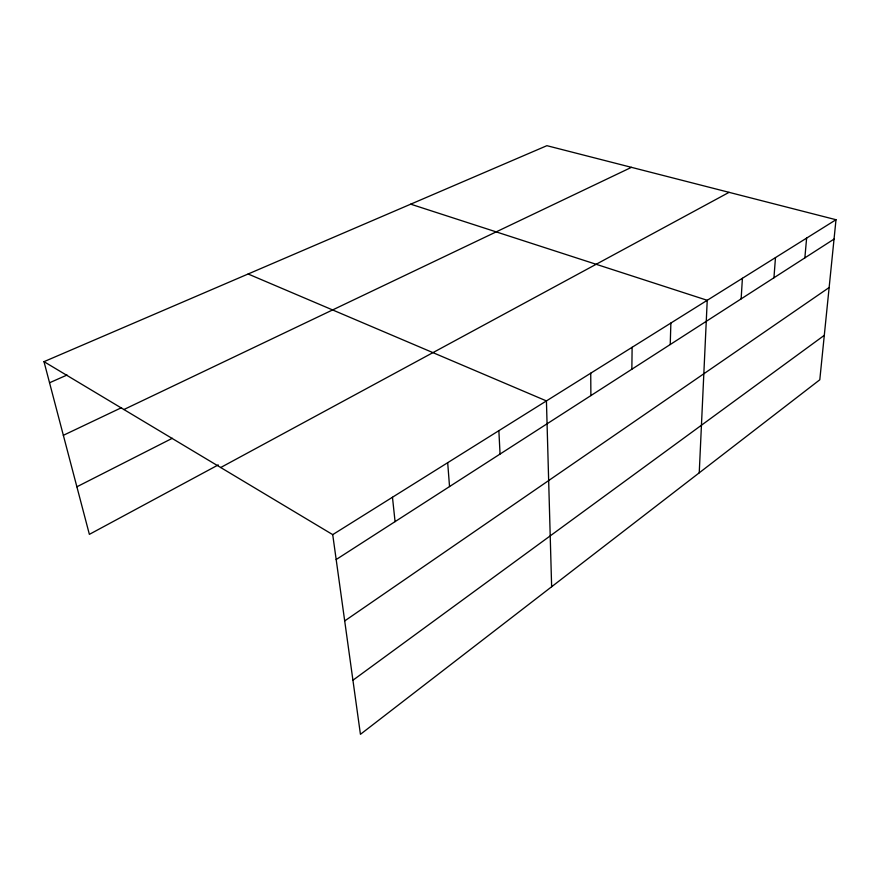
<?xml version="1.0" encoding="UTF-8"?>
<svg xmlns="http://www.w3.org/2000/svg" width="880" height="880" viewBox="0 0 880 880"><rect width="100%" height="100%" fill="white"/><g stroke="black" fill="none" stroke-linecap="round" stroke-linejoin="round"><path stroke-width="1.32" d="M631.851 369.226L632.126 347.292M670.23 344.531L670.879 323.048M699.237 472.835L707.234 300.3L410.707 204.171M741.136 298.892L742.412 278.289M773.938 277.783L775.478 257.598M804.859 257.884L806.619 238.117M836 219.725L819.797 379.786L360.437 734.316L332.717 534.633L44 361.658L546.898 145.684L836 219.725L332.717 534.633M352.935 680.229L824.296 335.335M344.696 620.928L829.136 287.54M336.171 559.537L834.042 239.096M220.693 467.522L729.069 192.346M218.24 464.915L89.375 534.358L44 361.658M76.879 486.794L172.348 438.273M123.904 409.53L631.444 167.343M63.349 435.314L121.572 407.638M49.544 382.767L67.067 375.023M248.127 273.999L546.425 400.917L551.639 586.74M392.469 497.244L395.065 521.631M447.689 462.704L449.537 486.574M498.861 430.683L500.06 454.058M590.733 373.197L590.887 395.593"/></g></svg>
